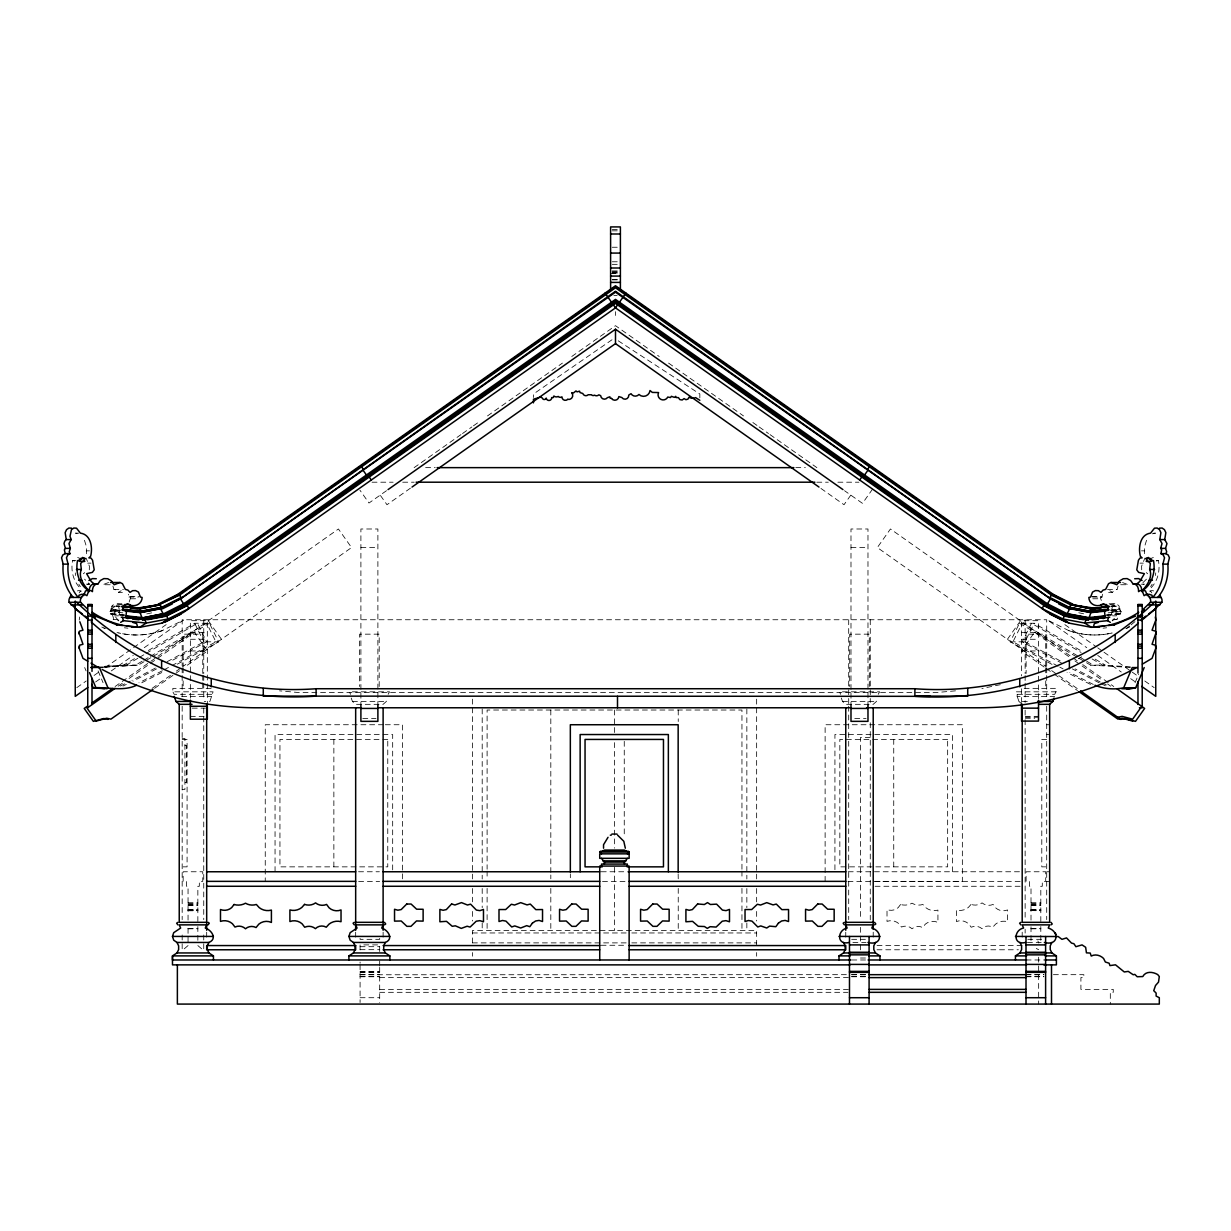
<?xml version="1.0" encoding="UTF-8"?>
<svg xmlns="http://www.w3.org/2000/svg" width="1231" height="1231" viewBox="0 0 1231 1231"><rect width="100%" height="100%" fill="white"/><g stroke="black" fill="none" stroke-linecap="round" stroke-linejoin="round"><path stroke-width="0.75" stroke-dasharray="5 3.75" d="M119.376 610.191L111.759 610.191L111.821 606.221L113.744 604.329L121.854 603.744M1141.706 569.83L1141.614 566.168L1144.892 558.089M89.294 569.83L89.386 566.168L86.108 558.089M86.524 553.719L86.416 546.626L83.97 538.686M1155.57 575.508L1155.694 572.923M129.147 602.036L130.717 597.45L128.978 597.066L128.516 594.234M1144.476 553.719L1144.584 546.626L1147.03 538.686M75.876 560.582L72.583 560.582C70.706 570.107 73.014 580.663 79.861 587.756M1092.497 597.066L1102.022 597.066L1102.484 594.234M1110.731 606.76L1114.578 605.652L1120.056 609.022L1110.639 610.714M1113.44 619.593L1117.225 619.193L1118.794 613.869L1120.364 614.023L1121.118 611.468L1111.116 611.961M1120.333 610.991L1119.841 609.745M1108.623 592.357L1112.439 592.357L1114.517 590.095L1117.086 589.387L1118.071 586.171M211.147 688.36L172.848 688.36L172.848 691.822L213.071 691.822L209.901 701.455L204.254 701.455M351.235 698.069L352.451 701.455L355.667 704.332L383.118 704.332L386.334 701.455L387.534 698.069M841.327 698.069L842.543 701.455L845.759 704.332L873.21 704.332L876.426 701.455L877.626 698.069M118.715 620.901L114.606 615.839L115.022 611.438L113.529 609.991L111.759 610.191M1135.074 682.713L1138.613 674.296M79.661 617.008L79.215 620.07M1052.028 664.417L1010.205 641.828L1019.483 623.255L1034.225 623.255L1082.187 651.491M1010.205 641.828L1024.961 641.828L1034.225 623.255M388.15 694.315L389.504 691.822L349.281 691.822L350.635 694.315M878.242 694.315L879.596 691.822L839.373 691.822L840.727 694.315M1056.029 691.822L1054.675 694.315L1017.16 694.315L1015.806 691.822L1056.029 691.822L1056.029 688.36L1023.469 688.36M1109.146 603.744L1117.256 604.329L1119.179 606.221L1119.241 610.191L1117.471 609.991L1115.978 611.438L1116.394 615.839L1112.285 620.901M1150.616 586.587L1152.17 584.233M1007.435 639.274L1020.545 620.701M850.806 495.124L844.02 504.725L820.554 488.168M872.564 489.092L862.485 503.356L844.528 490.707M79.184 592.88L80.584 590.926M1146.446 579.17L1141.414 584.156A6.771 4.57 -90 0 1 1143.522 584.34M1151.139 587.756C1157.986 580.663 1160.294 570.107 1158.417 560.582L1155.124 560.582M1102.022 597.066L1100.283 597.45L1101.853 602.036M83.354 573.769L84.708 572.615M1126.75 628.41L1129.658 626.025M1131.104 624.825L1135.459 621.224M115.083 686.529L338.433 528.991L351.543 547.564L182.542 666.74M118.161 686.19L122.838 682.897M129.055 678.496L194.406 632.365L207.516 650.953L185.712 666.34M152.09 688.36L170.94 675.065M176.325 671.126L181.926 667.294M154.552 688.344L179.48 670.741M76.799 687.637L86.216 680.989M94.064 675.465L98.757 672.157M105.035 667.725L166.185 624.609M95.618 681.959L101.896 677.542M111.313 670.91L133.256 655.431M144.242 647.691L183.434 620.055L162.077 630.703A168.755 114.345 90 0 1 118.868 632.98M414.124 467.642L460.963 434.62M462.517 433.527L471.888 426.926M473.443 425.818L478.12 422.525M487.491 415.924L562.429 363.099M571.784 356.482L615.5 325.676L659.216 356.482M386.472 490.707L368.992 503.017L359.914 490.169M410.446 488.168L386.98 504.725L380.194 495.124M612.007 339.771L533.469 393.997L533.469 397.475M112.929 586.171L113.914 589.387L116.483 590.095L118.561 592.357L121.207 590.68M120.361 610.714L110.944 609.022L116.422 605.652L120.053 606.037M119.884 611.961L110.667 610.991L111.159 609.745M116.422 605.652L118.391 606.221L119.145 608.791L117.991 610.299L120.192 615.254M123.669 615.408L110.636 614.023L109.882 611.468L110.667 610.991M110.636 614.023L124.393 614.946M125.223 615.238L111.375 613.577M117.561 619.593L113.16 619.578L118.838 620.178M1078.294 658.739L1081.587 656.785M105.035 666.279L123.531 665.125L136.764 657.323M148.336 650.507L194.636 623.255L209.393 623.255L218.672 641.828L176.849 664.417M137.841 658.308L126.27 665.125L104.066 666.51M139.503 657.323L144.458 654.415M146.12 653.43L197.391 623.255L206.654 641.828L169.863 661.709M142.15 661.216L135.533 665.125L104.081 667.094M143.796 660.247L148.766 657.323M150.413 656.354L206.654 623.255L215.917 641.828L172.432 665.325M104.974 667.202L138.272 665.125L144.889 661.216M146.551 660.247L151.505 657.323M153.167 656.354L209.393 623.255M155.398 668.033L131.963 680.389M167.108 661.709L203.915 641.828L218.672 641.828M156.475 668.925L133.025 681.189M162.384 670.741L138.934 682.805M164.062 669.833L170.755 666.217M161.784 672.541L141.673 682.805M120.207 686.036L130.286 681.189M122.962 686.036L126.316 684.421M1150.8 558.535L1153.339 557.474M1114.855 603.744L1108.639 604.59M77.338 590.926L79.246 590.465L81.015 591.649A6.771 4.57 -90 0 1 81.246 588.541M1000.326 684.682L981.892 688.498M1152.354 533.808L1155.524 533.146L1152.231 533.146M1156.294 560.997L1158.417 560.582M146.781 613.915L152.244 612.761M108.605 582.494L102.712 584.74L110.328 584.74M1110.947 606.037L1114.578 605.652M1110.885 609.976L1120.056 609.022M1111.362 611.176L1120.579 610.207M1108.192 612.838L1121.118 611.468M1106.607 614.946L1119.625 613.577M1105.777 615.238L1118.794 613.869M1107.331 615.408L1120.364 614.023M1112.162 620.178L1117.225 619.193M1103.084 628.164L1106.638 627.795M955.487 690.837L936.622 692.514L298.394 692.514L279.529 690.837M612.238 229.535L618.762 229.535M612.238 230.828L618.762 230.828M612.238 247.246L618.762 247.246M612.238 261.772L618.762 261.772M612.238 264.342L618.762 264.342M612.238 270.912L618.762 270.912M612.238 271.759L618.762 271.759M612.238 272.466L618.762 272.466M612.238 273.128L618.762 273.128M610.607 273.467L618.762 273.467M612.238 279.529L618.762 279.529M612.238 279.883L618.762 279.883M613.869 295.471L617.131 295.471M425.634 467.642L435.22 467.642M795.78 467.642L805.366 467.642M372.024 482.198L393.12 482.198M402.706 482.198L414.201 482.198M816.799 482.198L828.294 482.198M837.88 482.198L858.976 482.198M78.769 533.146L75.476 533.146L78.646 533.808M360.898 547.564L377.886 547.564M850.99 547.564L867.978 547.564M86.216 550.842L89.509 550.842M1141.491 550.842L1144.784 550.842M87.693 563.136L90.971 563.136M1140.029 563.136L1143.307 563.136M86.339 584.156L89.586 584.156L84.554 579.17M1141.414 584.156L1144.661 584.156M1120.672 584.74L1128.288 584.74L1122.395 582.494M113.914 589.387L123.439 589.387M1107.561 589.387L1117.086 589.387M118.561 592.357L122.377 592.357M129.901 596.589L139.426 596.589M1091.574 596.589L1101.099 596.589M128.978 597.066L138.503 597.066M130.609 598.774L138.226 598.774M1092.774 598.774L1100.391 598.774M122.361 604.59L116.145 603.744M111.821 606.221L119.438 606.221M1111.562 606.221L1119.179 606.221M1111.624 610.191L1119.241 610.191M114.606 615.839L118.422 615.839M1112.578 615.839L1116.394 615.839M190.359 632.365L207.331 632.365M1021.545 632.365L1038.518 632.365M190.359 639.274L207.331 639.274M1021.545 639.274L1038.518 639.274M190.359 650.953L207.331 650.953M1021.545 650.953L1038.518 650.953M123.531 665.125L138.272 665.125M1079.018 658.308L1090.604 665.125L1105.346 665.125L1093.774 658.308M211.717 694.315L174.202 694.315L172.848 691.822M181.711 696.377L211.717 696.377M1017.16 694.315L1017.16 696.377L1054.675 696.377M352.451 701.455L386.334 701.455M842.543 701.455L876.426 701.455M1017.16 696.377L1018.976 701.455L1030.27 701.455M192.236 708.148L205.439 708.148M190.359 716.365L205.439 716.365M1025.315 716.365L1038.518 716.365M1025.315 717.242L1038.518 717.242M1025.315 718.242L1034.748 718.242M362.791 718.519L375.994 718.519M854.76 718.519L866.085 718.519M383.41 724.736L265.25 724.736L265.25 881.565M385.318 724.736L402.475 724.736L402.475 881.565M1046.704 724.736L1049.643 724.736M1046.704 734.538L1049.643 734.538M870.271 737.477L860.469 737.477L860.469 919.665M182.173 738.462L184.927 738.462L184.927 789.425L182.173 789.425M182.173 739.431L187.081 739.431L187.081 866.855L182.173 866.855M1046.704 739.431L1041.795 739.431L1041.795 866.855L1046.704 866.855M184.927 745.324L186.389 745.324L186.389 782.562L184.927 782.562M358.529 871.763L379.394 871.763M601.236 871.763L626.164 871.763M848.205 871.763L1020.284 871.763M1046.704 871.763L1049.643 871.763M875.118 881.365L1022.192 881.365M358.636 881.565L379.61 881.565M602.498 881.565L627.087 881.565M848.005 881.565L962.35 881.565L962.35 724.736L825.124 724.736L825.124 881.565M1046.704 881.565L1049.643 881.565M875.118 886.274L1022.192 886.274M188.051 902.892L197.852 902.892M1031.009 902.892L1040.811 902.892M188.051 903.215L197.852 903.215M1031.009 903.215L1040.811 903.215M188.051 904.431L197.852 904.493M1031.009 904.431L1040.811 904.4M188.051 905.093L197.852 905.093M1031.009 905.093L1040.811 905.108M188.051 905.308L197.852 905.308M1031.009 905.308L1040.811 905.308M188.051 909.54L197.852 909.54M1031.009 909.54L1040.811 909.54M188.051 909.94L197.852 909.94M1031.009 909.94L1040.811 909.94M188.051 910.094L197.852 910.094M1031.009 910.094L1040.811 910.094M188.051 910.417L197.852 910.325M1031.009 910.417L1040.811 910.417M188.051 910.771L197.852 910.771M1031.009 910.586L1040.811 910.771M188.051 928.651L197.852 928.651M1031.009 928.651L1040.811 928.651M188.051 928.774L197.852 928.774M1031.009 928.774L1040.811 928.774M472.396 932.96L629.887 932.96M631.811 932.96L756.65 932.96M851.652 939.33L865.916 939.33M1027.793 939.33L1043.842 939.33M852.898 942.454L866.055 942.454M1027.454 942.454L1042.488 942.454M472.396 942.884L629.887 942.884M631.811 942.884L756.65 942.884M601.082 945.27L626.056 945.27M188.051 945.562L183.157 949.778M197.852 945.562L202.761 949.778M877.026 945.562L1022.192 945.562M360.083 946.685L379.687 946.685M360.083 949.67L379.687 949.67M877.026 949.778L1018.376 949.778M860.469 958.01L866.993 958.01M851.79 959.98L866.932 959.98M1026.115 959.98L1043.934 959.98M360.083 971.382L379.687 971.382M360.083 971.967L379.687 971.967M360.083 972.367L379.687 972.367M360.083 974.367L379.687 974.367M851.652 974.367L869.486 974.367M1026.008 974.367L1043.842 974.367M360.083 974.767L849.882 974.675M851.652 974.767L869.486 974.767M1026.008 974.767L1043.842 974.767M1053.397 974.675L1083.849 974.675L1083.849 977.614L1080.91 977.614L1080.91 989.385L1113.255 989.385L1113.255 992.324L1110.316 992.324L1110.316 1004.081M360.083 976.552L379.687 976.552M851.652 976.552L869.486 976.552M1026.008 976.552L1043.842 976.552M360.083 976.752L379.687 976.752M851.652 976.752L869.486 976.752M1026.008 976.752L1043.842 976.752M379.687 977.614L849.882 977.614M379.687 989.385L849.882 989.385M379.687 992.324L847.959 992.324M360.083 997.71L379.687 997.71M1130.35 666.863L1102.607 665.125L1091.02 658.308M1090.604 665.125L1130.335 667.433M116.637 606.375L120.269 606.76M110.944 609.022L120.115 609.976M110.421 610.207L119.638 611.176M109.882 611.468L122.808 612.838M124.362 627.795L127.916 628.164M1078.756 612.761L1084.219 613.915M72.583 560.582L74.706 560.997M1153.662 590.926L1151.754 590.465L1149.985 591.649A6.771 4.57 -90 0 0 1149.754 588.541M77.661 557.474L80.2 558.535M1100.268 682.005L1075.14 668.925M1101.945 682.805L1108.669 686.036M1099.206 682.805L1072.401 668.925M1100.883 683.62L1105.915 686.036M1093.297 684.421L1069.831 672.541M1090.558 684.421L1067.092 672.541M1068.923 630.687A168.755 114.345 -90 0 0 1112.132 632.98A168.755 114.345 90 0 1 1068.923 630.687L1047.566 620.055L1086.758 647.691M1036.271 948.486L1038.656 949.67M1024.961 641.828L1061.768 661.709M1062.368 663.509L1022.207 641.828L1031.486 623.255L1081.095 652.461M1058.121 666.217L1012.959 641.828L1022.222 623.255L1078.464 656.354M1059.799 667.125L1063.138 668.925M1080.11 657.323L1085.065 660.247M1086.727 661.216L1093.343 665.125M1019.483 623.255L1077.371 657.323M1114.363 606.375L1112.609 606.221L1111.855 608.791L1113.009 610.299L1110.808 615.254M1109.793 590.68L1112.439 592.357M618.254 340.818L699.839 393.997L699.839 400.29M1064.815 624.609L1096.175 646.721M1097.744 647.829L1102.437 651.153M1104.007 652.245L1130.673 671.049M1132.243 672.157L1136.936 675.465M1144.784 680.989L1154.201 687.637M1097.744 655.431L1121.256 672.018M1130.673 678.65L1135.382 681.959M668.571 363.099L743.509 415.924M752.88 422.525L757.557 425.818M759.112 426.926L768.483 433.527M770.037 434.62L816.876 467.642M1077.171 660.801L890.444 528.991L877.334 547.564L1046.319 666.74M1082.711 664.586L1113.793 686.529M1068.693 656.538L1034.471 632.365L1021.361 650.953L1044.719 667.448M1074.925 660.924L1101.376 679.604M1107.592 683.99L1110.716 686.19M1051.659 670.618L1079.002 689.791M1046.288 668.541L1052.52 672.942M1054.075 674.034L1077.448 690.545M1146.292 572.615L1147.646 573.769M1018.976 701.455L1022.192 704.332M1038.856 943.1L1037.856 940.915M1150.416 590.926L1151.816 592.88M208.316 620.701L221.442 639.274M78.83 584.233L80.384 586.587M194.636 623.255L203.915 641.828M98.095 670.926L103.065 682.713M84.677 667.556L86.093 670.926M112.206 613.869L113.775 619.193M75.306 572.923L75.43 575.508M1046.704 665.879L1046.704 619.747L182.173 619.747L182.173 665.879M1046.704 667.802L1046.704 673.572M1046.704 675.496L1046.704 696.638M1046.704 706.255L1046.704 919.619M1045.719 665.94L1045.719 634.165L1026.115 634.165L1026.115 673.419M1045.719 667.802L1045.719 673.419M1045.719 680.897L1045.719 688.36M1040.811 921.527L1040.811 886.274L1042.288 886.274L1042.288 881.365L1045.719 881.365L1045.719 871.763L1026.115 871.763L1026.115 881.365L1029.547 881.365L1029.547 886.274L1031.009 886.274L1031.009 920.696M1040.811 926.543L1040.811 943.654M1038.656 957.179L1038.656 1004.081M1038.518 698.685L1038.518 620.701L1021.545 620.701L1021.545 675.942M1031.009 926.758L1031.009 943.654M1025.131 619.747L1025.131 673.572M1025.131 675.496L1025.131 681.266M1025.131 683.19L1025.131 702.409M1025.131 710.102L1025.131 717.781M1025.131 719.704L1025.131 919.619M1025.131 929.22L1025.131 933.067M1022.192 932.175L1022.192 939.822M1021.545 688.729L1021.545 704.363M952.548 871.763L952.548 734.538L834.926 734.538L834.926 871.763M893.737 739.431L893.737 866.855M873.21 932.175L873.21 939.822M870.271 619.747L870.271 702.409M870.271 722.766L870.271 919.803M869.286 686.498L869.286 634.165L849.682 634.165L849.682 686.498M867.978 706.517L867.978 528.991L850.99 528.991L850.99 704.609M860.469 927.328L860.469 950.347M848.698 619.747L848.698 704.332M848.698 706.255L848.698 919.619M845.759 932.175L845.759 939.822M756.65 699.146L756.65 878.934M756.65 888.49L756.65 901.877M756.65 911.448L756.65 921.003M756.65 945.27L756.65 930.574L472.396 930.574L472.396 945.27M756.65 952.563L756.65 956.195M746.848 708.948L746.848 878.98M746.848 888.536L746.848 907.647M746.848 922.927L746.848 930.574M741.954 869.209L741.954 710.025L487.107 710.025L487.107 869.209M741.954 871.117L741.954 878.796M741.954 888.382L741.954 930.574M678.235 710.025L678.235 721.535M678.158 873.918L678.235 878.796M678.235 888.382L678.235 930.574M624.255 741.339L624.255 836.526M615.5 311.658L615.5 315.459M614.531 710.025L614.531 733.045M614.531 742.632L614.531 848.113M614.531 867.286L614.531 930.574M570.338 873.918L570.338 877.734M550.811 710.025L550.811 873.041M550.811 874.964L550.811 878.796M550.811 888.382L550.811 930.574M487.107 871.117L487.107 878.796M487.107 888.382L487.107 930.574M482.198 708.948L482.198 878.98M482.198 888.536L482.198 907.647M482.198 922.927L482.198 930.574M472.396 699.146L472.396 878.934M472.396 888.49L472.396 901.877M472.396 911.448L472.396 921.003M472.396 952.563L472.396 956.195M392.674 869.855L392.674 734.538L275.052 734.538L275.052 871.763M383.118 932.175L383.118 939.822M379.687 938.33L379.687 939.33L360.083 939.33L360.083 938.33M379.687 951.532L379.687 944.9L360.083 944.9L360.083 951.532M379.687 960.934L379.687 966.566M379.687 967.397L379.687 1002.496M379.194 686.498L379.194 634.165L359.59 634.165L359.59 686.498M377.886 706.517L377.886 528.991L360.898 528.991L360.898 704.609M360.083 962.027L360.083 963.211M360.083 964.689L360.083 1002.496M355.667 932.175L355.667 939.822M333.863 739.431L333.863 866.855M207.331 706.255L207.331 620.701L190.359 620.701L190.359 698.685M206.685 932.175L206.685 939.822M203.746 619.747L203.746 673.572M203.746 675.496L203.746 681.266M203.746 683.19L203.746 700.485M203.746 708.179L203.746 919.619M203.746 934.991L203.746 950.363M202.761 673.419L202.761 634.165L183.157 634.165L183.157 665.94M202.761 675.28L202.761 680.897M202.761 682.759L202.761 688.36M197.852 921.527L197.852 886.274L199.33 886.274L199.33 881.365L202.761 881.365L202.761 871.763L183.157 871.763L183.157 881.365L186.589 881.365L186.589 886.274L188.051 886.274L188.051 920.696M197.852 926.543L197.852 943.654M188.051 928.359L188.051 943.654M183.157 667.802L183.157 673.419M183.157 680.897L183.157 688.36M182.173 667.802L182.173 673.572M182.173 675.496L182.173 696.638M182.173 706.255L182.173 919.619M182.173 934.991L182.173 950.363M162.077 630.687A168.755 114.345 -90 0 1 117.022 632.534M87.478 584.34A6.771 4.57 -90 0 1 89.586 584.156M900.584 904.493L898.184 907.616A10.725 10.725 0 0 1 887.012 909.524L887.012 921.388A11.941 11.941 0 0 1 898.938 923.727L901.507 927.051A9.356 9.356 0 0 1 912.033 928.774A9.309 9.309 0 0 1 922.588 927.543L925.358 924.127A11.864 11.864 0 0 1 937.93 922.434L937.93 910.094A13.618 13.618 0 0 1 925.743 907.632L922.881 904.462A13.264 13.264 0 0 1 912.033 903.215A14.695 14.695 0 0 1 900.584 904.493M971.074 904.4L968.305 907.493A13.187 13.187 0 0 1 956.425 909.94L956.425 921.527A11.91 11.91 0 0 1 968.628 923.819L971.213 927.235A10.125 10.125 0 0 1 981.953 928.651A8.94 8.94 0 0 1 992.771 927.205L995.587 924.112A13.403 13.403 0 0 1 1007.558 921.696L1007.558 909.94A11.356 11.356 0 0 1 995.602 907.816L993.094 904.431A10.633 10.633 0 0 1 982.076 902.892A11.925 11.925 0 0 1 971.074 904.385M387.765 739.431L279.945 739.431L279.945 866.855L387.765 866.855L387.765 739.431M947.655 739.431L839.834 739.431L839.834 866.855L947.655 866.855L947.655 739.431M101.804 627.056A168.755 114.345 -90 0 0 105.143 628.549A168.755 114.345 90 0 1 101.804 627.056M1125.857 628.549A168.755 114.345 90 0 0 1129.196 627.056A168.755 114.345 -90 0 1 1125.857 628.549"/><path stroke-width="1.5" d="M1099.175 626.964L1093.467 626.964L1094.297 623.625L1098.298 622.363M127.886 618.685L126.039 615.839L126.454 611.438L124.962 609.991L123.192 610.191L123.254 606.221L127.578 603.744C133.256 607.976 141.857 604.99 142.15 597.45L140.411 597.066L138.457 592.08L135.625 590.588L132.64 590.68L129.994 592.357L127.916 590.095L125.347 589.387L122.469 583.709L120.038 582.494L114.144 584.74L111.359 580.894L107.743 578.739L103.866 578.601L100.357 580.509L97.772 584.156L94.51 584.156L91.279 581.555L86.616 573.677L92.371 572.384L94.218 569.83L92.571 560.259L91.048 558.089L88.878 557.858L90.617 556.304C92.864 547.903 91.017 534.469 80.415 533.146L76.507 528.176L73.814 528.037L71.475 529.669L69.982 536.254L71.198 539.578L68.982 543.533L70.352 548.38L69.213 551.857L70.09 553.627L65.166 553.627L62.858 554.935L61.55 557.781L63.166 564.121C62.104 575.954 65.335 588.433 73.337 597.435M70.09 553.627L67.782 554.935L66.474 557.781L68.105 564.121C67.028 575.954 70.259 588.433 78.261 597.435L79.076 595.189L82.292 594.142M83.662 595.666L85.524 590.926L87.432 590.465L89.186 591.649A6.771 4.57 -90 0 1 94.51 584.156M172.478 936.422L173.725 932.667L180.634 928.051L179.234 924.866L206.685 924.866L205.285 928.051C211.455 929.99 217.702 938.838 208.931 942.454L176.987 942.454L173.725 940.192L172.478 936.422L213.44 936.422M348.912 936.422L350.158 932.667L357.067 928.051L355.667 924.866L383.118 924.866L381.718 928.051C387.888 929.99 394.135 938.838 385.365 942.454L353.42 942.454L350.158 940.192L348.912 936.422L389.873 936.422M849.144 942.454C836.388 945.716 837.203 929.913 847.159 928.051L845.759 924.866L873.21 924.866L871.81 928.051C883.135 931.313 882.119 946.316 867.932 942.454M1025.577 942.454C1012.821 945.716 1013.636 929.913 1023.592 928.051L1022.192 924.866L1049.643 924.866L1048.243 928.051C1059.568 931.313 1058.552 946.316 1044.365 942.454M1142.399 664.094L1152.047 658.354L1155.801 648.229L1155.34 645.167L1152.047 644.275L1156.078 632.565L1155.34 631.088L1152.047 630.195L1155.801 620.07L1155.34 617.008M1146.4 561.367L1146.877 559.643L1145.861 558.535L1148.4 557.474L1151.37 560.997L1153.478 560.582C1155.694 571.615 1152.185 584.663 1142.168 590.772C1147.123 585.202 1153.016 577.185 1149.662 569.461L1150.354 563.613L1148.692 561.582L1146.4 561.367L1151.339 561.367L1151.801 559.643M1083.326 619.685L1065.384 616.316L1043.95 605.467L1041.98 608.514L1062.907 618.947L1084.803 623.071L1107.592 620.655L1108.562 617.377L1109.762 617.193M81.338 569.461C77.984 577.185 83.877 585.202 88.832 590.772C78.815 584.663 75.306 571.615 77.522 560.582L79.63 560.997L82.6 557.474L85.139 558.535L84.123 559.643L84.6 561.367L82.308 561.582L80.646 563.613L81.338 569.461L76.414 569.461M1038.656 704.332L1049.643 704.332L1052.844 701.455L1054.059 698.069M1108.977 606.606L1090.789 608.529L1089.866 611.115L1108.916 609.637M1091.543 609.022L1108.177 606.498M1088.189 620.209L1087.927 618.854L1066.6 614.854L1046.104 604.636L1046.842 603.482L1067.754 614.007L1088.973 618.008L1090.912 612.638L1105.653 611.084M1109.131 606.221L1092.528 608.683L1074.371 605.267M76.045 608.991L69.151 602.313A4.032 2.724 -90 0 1 70.075 597.435L70.89 595.189M87.478 608.991L80.584 602.313A4.032 2.724 -90 0 1 81.508 597.435L83.831 593.957L86.909 595.666L88.77 590.926L90.679 590.465L92.448 591.649A6.771 4.57 -90 0 1 97.772 584.156M1148.708 594.142L1151.924 595.189L1152.739 597.435C1160.741 588.433 1163.972 575.954 1162.895 564.121L1164.526 557.781L1163.218 554.935L1160.91 553.627L1161.679 549.811L1160.648 548.38L1162.018 543.533L1159.802 539.578L1160.91 532.654L1159.525 529.669L1157.186 528.037L1154.493 528.176L1150.585 533.146C1139.983 534.469 1138.136 547.903 1140.383 556.304L1142.122 557.858L1139.952 558.089L1138.429 560.259L1136.782 569.83L1138.629 572.384L1144.384 573.677L1139.721 581.555L1136.49 584.156L1133.228 584.156L1130.643 580.509L1127.134 578.601L1123.257 578.739L1119.641 580.894L1116.856 584.74L1110.962 582.494L1108.531 583.709L1105.653 589.387L1103.084 590.095L1101.006 592.357L1098.36 590.68L1095.375 590.588L1092.543 592.08L1090.589 597.066L1088.85 597.45C1089.143 604.99 1097.744 607.976 1103.422 603.744L1107.746 606.221L1107.808 610.191L1106.038 609.991L1104.546 611.438L1104.961 615.839L1103.114 618.685M1160.91 553.627L1165.834 553.627L1166.711 551.857L1165.572 548.38L1166.957 543.533L1164.741 539.578L1165.834 532.654L1164.449 529.669L1162.126 528.037L1159.417 528.176M1094.975 685.236C1103.807 688.914 1114.301 689.883 1123.688 687.775L1132.197 667.556L1137.336 667.556M1121.733 688.714L1129.719 688.96L1135.69 687.775L1144.199 667.556M125.347 611.084L140.088 612.638L160.584 608.776L180.449 598.881L615.5 292.178L1050.551 598.881L1070.416 608.776L1090.912 612.638L1090.574 611.561L1069.554 607.298L1070.832 604.775L1090.789 608.529M1105.207 615.839L1088.389 617.608L1067.215 613.638L1066.6 614.854L1086.742 618.916M1099.806 607.914L1092.528 608.683L1071.909 604.483L1071.524 605.252L1051.382 595.096L1049.843 597.466L1070.201 607.745L1067.215 613.638M1047.75 606.729L1066.677 616.162L1067.139 615.223L1046.596 604.99L615.5 301.056L184.404 604.99L163.861 615.223L144.258 618.916M121.869 606.221L138.195 607.945L158.445 604.929L178.51 594.804L178.972 595.542L615.5 287.792L1052.028 595.542L1052.49 594.804L1072.555 604.929L1092.805 607.945M1157.663 597.435C1165.665 588.433 1168.896 575.954 1167.834 564.121L1169.45 557.781L1168.142 554.935L1165.834 553.627M601.467 858.33L604.406 862.069L624.471 862.069L627.395 858.33M608.037 837.295L603.544 844.712L603.544 848.221M849.975 964.873L172.478 964.873L172.478 955.887L176.987 952.948L178.633 949.578L178.633 945.823L176.987 942.454M208.931 942.454L207.285 945.823L207.285 949.578L208.931 952.948L213.44 955.887L213.44 959.98M348.912 959.98L348.912 955.887L353.42 952.948L355.067 949.578L355.067 945.823L353.42 942.454M385.365 942.454L383.718 945.823L383.718 949.578L385.365 952.948L389.873 955.887L389.873 959.98M839.003 959.98L839.003 955.887L843.512 952.948L845.158 949.578L845.158 945.823L843.512 942.454M875.456 942.454L873.81 945.823L873.81 949.578L875.456 952.948L879.965 955.887L879.965 959.98M1015.437 959.98L1015.437 955.887L1019.945 952.948L1021.592 949.578L1021.592 945.823L1019.945 942.454M1051.889 942.454L1050.243 945.823L1050.243 949.578L1051.889 952.948L1056.398 955.887L1056.398 964.873L1043.811 964.873M147.674 619.685L165.616 616.316L186.266 606.021L615.5 303.411L1044.734 606.021L1045.196 605.298L1066.677 616.162M1046.596 604.99L1046.027 605.883L615.5 302.349L184.973 605.883L184.404 604.99M1050.551 598.881L1047.35 603.836L615.5 299.395L183.65 603.836L180.449 598.881M1053.09 595.235L1053.536 594.542L1072.924 604.206M625.917 293.086L615.5 307.858L183.434 612.453L162.077 623.101L139.611 627.318L126.439 625.933M859.7 480.013L861.792 477.043M867.793 469.134L869.425 466.811M863.516 475.905L864.3 474.797M863.193 476.966L863.793 476.105M864.577 474.997L867.978 470.165M1141.768 706.271L1132.628 719.196L1122.133 716.365L1117.886 717.242M1143.522 608.991L1150.416 602.313A4.032 2.724 -90 0 0 1149.492 597.435L1147.169 593.957L1144.091 595.666L1142.23 590.926L1140.321 590.465L1138.552 591.649A6.771 4.57 -90 0 0 1133.228 584.156M1154.955 608.991L1161.849 602.313A4.032 2.724 -90 0 0 1160.925 597.435L1160.11 595.189M70.352 548.38L65.428 548.38L64.397 549.811L65.166 553.627M601.467 853.852L599.728 852.052L600.436 851.267L628.425 851.267L629.133 852.052L627.395 853.852M71.198 539.578L66.259 539.578L64.766 541.148L64.043 543.533L65.428 548.38M76.691 602.251C139.719 663.494 228.551 695.207 316.105 688.729L914.895 688.729C1002.449 695.207 1091.282 663.494 1154.309 602.251M914.895 696.331C995.002 701.562 1078.125 677.142 1138.367 623.117M1141.275 620.701L1155.755 608.637L1148.615 613.992M1139.829 617.639L1142.722 615.238M1141.476 611.761L1144.322 609.622M1141.476 619.362L1145.753 616.146M87.37 706.209L84.231 708.425L93.371 721.351L103.866 718.519L108.113 719.412M92.079 702.886L112.483 688.483M115.052 688.391L87.047 708.148L96.172 721.089L106.682 718.242L110.928 719.135L152.983 689.437M173.017 597.681L615.5 285.746L1057.983 597.681M177.556 595.465L615.5 286.731L1053.444 595.465M87.786 687.483L75.245 696.331L75.245 601.036M388.042 489.599L615.5 329.231L842.958 489.599M412.016 487.061L615.5 343.618L615.5 329.231M158.445 604.929L179.618 595.096L181.157 597.466L160.799 607.745L140.426 611.561L122.084 609.637M183.25 606.729L164.323 616.162L164.4 614.854L184.896 604.636L184.158 603.482L163.246 614.007L160.584 608.776L161.446 607.298L160.168 604.775L141.273 608.668M126.178 617.07L143.073 618.854L164.4 614.854L163.785 613.638L142.027 618.008L140.088 612.638L161.138 608.406L180.957 598.528L615.5 291.255L1050.043 598.528L1069.862 608.406L1090.327 612.253L1108.716 610.299M164.323 616.162L185.804 605.298L186.266 606.021M162.077 623.101L168.093 618.947L189.02 608.514L187.05 605.467L165.616 616.316L165.231 615.546L143.796 619.578M142.027 618.008L163.785 613.638M139.611 627.318L146.197 623.071L168.093 618.947L166.462 615.731L144.612 619.87M120.653 622.347L123.408 620.655L146.197 623.071L145.012 619.762L121.238 617.193M602.39 851.267L604.498 850.067L624.379 850.067L626.471 851.267M88.924 580.509L92.433 578.601L96.31 578.739M1135.982 667.925C1108.454 682.743 1078.879 693.576 1048.35 700.301A337.571 337.571 0 0 1 977.645 707.779L866.547 707.779M158.076 604.206L177.464 594.542L177.91 595.235M162.261 608.914L172.371 603.867M164.523 622.363L181.095 614.1M136.641 685.236C122.9 691.822 107.636 686.806 93.187 687.775L91.771 684.405M1113.978 624.933L1135.751 616.054M177.864 922.327L176.649 923.204L177.864 924.866M208.054 924.866L209.27 923.204L208.054 922.327M354.297 922.327L353.082 923.204L354.297 924.866M384.487 924.866L385.703 923.989L384.487 922.327M844.389 922.327L843.173 923.204L844.389 924.866M874.579 924.866L875.795 923.989L874.579 922.327M1020.822 922.327L1019.607 923.204L1020.822 924.866M1051.012 924.866L1052.228 923.989L1051.012 922.327M1126.965 688.96L1132.935 687.775M159.091 604.483L139.18 608.222L122.823 606.498M156.629 605.267L138.472 608.683L131.194 607.914M122.023 606.606L140.211 608.529L160.168 604.775M161.446 607.298L141.134 611.115L122.808 609.176M1103.453 607.529L1108.9 606.96M1093.359 608.822L1100.652 608.052M1108.192 609.176L1089.866 611.115L1069.554 607.298M1094.59 617.408L1103.945 616.423M1104.822 617.07L1087.927 618.854L1088.973 618.008M1090.404 619.039L1097.929 618.254M1101.683 617.854L1105.438 617.454M1108.562 617.377L1085.988 619.762L1084.803 623.071L1091.389 627.318L1104.561 625.933M1091.943 619.809L1098.221 619.178M1108.331 625.533L1114.47 624.886M1093.467 626.964L1101.683 626.394A171.632 115.96 -90 0 0 1138.767 612.299M91.125 667.325L98.526 666.863M90.848 667.556L103.127 667.325M104.389 688.714L93.187 687.775M107.128 688.714L95.941 687.775L89.555 672.603M1134.69 578.739L1138.567 578.601L1142.076 580.509M610.607 233.998L620.393 233.998M610.607 253.078L620.393 253.078M610.607 268.004L620.393 268.004M610.607 276.083L620.393 276.083M610.607 282.407L620.393 282.407M437.143 467.642L793.857 467.642M416.124 482.198L814.876 482.198M1159.802 539.578L1164.741 539.578M1160.648 548.38L1165.572 548.38M80.2 558.535L85.139 558.535M1145.861 558.535L1150.8 558.535M84.6 561.367L79.661 561.367L79.199 559.643M63.166 564.121L68.105 564.121M1162.895 564.121L1167.834 564.121M1149.662 569.461L1154.586 569.461M78.569 580.247L81.862 580.247M1149.139 580.247L1152.431 580.247M110.513 582.494L120.038 582.494M1110.962 582.494L1120.487 582.494M70.075 597.435L81.508 597.435M1149.492 597.435L1160.925 597.435M69.151 602.313L80.584 602.313M1150.416 602.313L1161.849 602.313M124.269 604.59L129.978 604.59M1101.022 604.59L1106.731 604.59M70.998 604.898L82.431 604.898M87.755 604.944L92.002 604.944M1137.967 604.944L1142.214 604.944M1148.569 604.898L1160.002 604.898M87.755 605.991L92.002 605.991M1137.967 605.991L1142.214 605.991M87.755 616.115L92.002 616.115M1137.967 616.115L1142.214 616.115M87.755 620.07L92.002 620.07M1137.967 620.07L1142.214 620.07M131.825 626.964L137.533 626.964L136.703 623.625L132.702 622.363M87.755 630.195L92.002 630.195M1137.967 630.195L1142.214 630.195M87.755 632.011L92.002 632.011M1137.967 632.011L1142.214 632.011M87.755 634.15L92.002 634.15M1137.967 634.15L1142.214 634.15M87.755 644.275L92.002 644.275M1137.967 644.275L1142.214 644.275M87.755 646.09L92.002 646.09M1137.967 646.09L1142.214 646.09M87.755 648.229L92.002 648.229M1137.967 648.229L1142.214 648.229M87.755 658.354L92.002 658.354M1137.967 658.354L1142.214 658.354M1123.688 687.775L1135.69 687.775M316.105 696.115C235.336 701.839 151.628 676.588 91.186 621.917M263.28 688.514L263.28 696.115L930.421 696.331M174.202 696.377L176.018 701.455L191.082 701.455M1037.795 701.455L1052.844 701.455M176.018 701.455L179.234 704.332L192.051 704.332M190.359 706.271L207.331 706.271M360.806 707.779L257.371 707.779A337.571 337.571 0 0 1 186.666 700.316C157.337 693.761 128.763 683.697 102.235 669.51M378.055 707.779L851.221 707.779M1139.383 707.779L1142.214 707.779L1142.214 604.452L1137.967 604.452L1137.967 673.111M1021.545 708.148L1038.518 708.148M360.898 708.425L377.886 708.425M850.99 708.425L867.978 708.425M611.869 834.064L617.008 834.064M610.314 835.172L611.238 835.172M617.623 835.172L623.809 841.296L625.333 848.221M599.728 852.052L629.133 852.052M602.805 860.869L626.071 860.869M602.251 866.855L585.048 866.855L585.048 739.431L663.463 739.431L663.463 866.855L627.118 866.855M206.685 871.763L355.667 871.763M383.118 871.763L599.728 871.763M628.087 871.763L845.759 871.763M206.685 881.365L355.667 881.365M383.118 881.365L599.728 881.365M629.133 881.365L845.759 881.365M206.685 886.274L355.667 886.274M383.118 886.274L599.728 886.274M629.133 886.274L845.759 886.274M206.685 922.327L179.234 922.327L179.234 704.332M355.667 922.327L383.118 922.327M845.759 922.327L873.21 922.327M839.003 936.422L879.965 936.422M1015.437 936.422L1058.168 936.529L1061.953 939.33L1066.538 937.93L1071.509 943.1L1073.894 943.7L1075.894 946.685L1082.064 944.9L1085.65 947.285L1086.434 952.856L1090.22 953.056L1091.22 956.041C1095.359 953.856 1100.345 955.256 1103.561 958.441L1105.361 962.027L1109.131 963.211L1109.931 965.596L1115.501 964.812L1124.272 971.967L1128.242 971.382L1133.228 974.767L1134.813 974.367L1137.213 976.752L1142.783 976.552C1145.815 970.813 1152.985 971.798 1157.709 974.567L1159.31 976.552L1158.509 982.123L1155.524 985.508L1153.739 990.693L1156.124 993.078L1156.124 996.064L1159.31 997.71L1159.31 1004.081L177.372 1004.081L177.372 964.873M849.482 944.9L869.086 944.9M1026.008 944.9L1045.611 944.9M383.118 945.562L599.728 945.562M629.133 945.562L845.759 945.562L845.759 949.778L629.133 949.778M383.118 949.778L599.728 949.778M849.482 952.271L869.086 952.271M1026.008 952.271L1045.611 952.271M176.987 952.948L208.931 952.948M353.42 952.948L385.365 952.948M843.512 952.948L849.144 952.948M849.482 952.856L875.456 952.948M1019.945 952.948L1025.577 952.948M1026.008 952.856L1051.889 952.948M849.482 954.856L869.086 954.856M1026.008 954.856L1045.611 954.856M213.44 955.887L172.478 955.887L172.478 959.98L850.79 959.98M348.912 955.887L389.873 955.887M839.003 955.887L850.175 955.887M868.794 955.887L879.965 955.887M1015.437 955.887L1026.608 955.887M1045.227 955.887L1056.398 955.887M868.086 959.98L1026.608 959.98M1044.873 959.98L1056.398 959.98M849.482 964.412L869.086 964.412M1026.008 964.412L1045.611 964.412M868.994 964.873L1026.546 964.873M849.482 971.382L869.086 971.382M1026.008 971.382L1045.611 971.382M849.482 972.367L869.086 972.367M1026.008 972.367L1045.611 972.367M869.086 974.675L1026.008 974.675M869.086 977.614L1026.008 977.614M869.086 989.385L1026.008 989.385M869.086 992.324L1026.008 992.324M849.482 997.71L869.086 997.71M1026.008 997.71L1045.611 997.71M71.583 528.176L68.874 528.037L66.551 529.669L65.166 532.654L66.259 539.578M137.533 626.964L129.317 626.394A171.632 115.96 -90 0 1 92.233 612.299M122.1 606.96L127.547 607.529M130.348 608.052L137.641 608.822M122.284 610.299L140.673 612.253L140.211 608.529M125.793 615.839L142.611 617.608L142.811 620.209M127.055 616.423L136.41 617.408M125.562 617.454L129.317 617.854M133.071 618.254L140.596 619.039M132.779 619.178L139.057 619.809M116.53 624.886L122.669 625.533M1089.727 608.668L1070.832 604.775M1087.204 619.578L1065.769 615.546L1065.384 616.316L1044.734 606.021M1086.388 619.87L1064.538 615.731L1062.907 618.947L1068.923 623.101L1091.389 627.318M611.53 398.444L610.145 398.167L609.868 396.797L607.406 397.675A3.739 3.739 0 0 1 600.682 395.705L598.851 394.812A3.462 3.462 0 0 1 594.496 395.151A2.37 2.37 0 0 1 591.419 394.751L588.203 394.751A3.247 3.247 0 0 1 582.817 393.505L580.078 392.597L579.57 391.181L577.031 391.858L575.985 390.935L573.384 393.012L571.676 392.689A4.047 4.047 0 0 1 567.706 399.367M1132.705 721.089L1122.195 718.242L1117.948 719.135L1079.002 691.637M117.022 624.933L95.249 616.054L92.387 613.9M1058.629 603.867L1068.739 608.914M1068.923 623.101L1047.566 612.453L615.5 307.858L605.083 293.086M1049.905 614.1L1066.477 622.363M87.786 661.216L82.969 658.354L79.215 648.229L79.661 645.167L82.969 644.275L78.938 632.565L79.661 631.088L82.969 630.195L79.83 621.763M91.002 663.14L99.034 667.925M1107.592 620.655L1110.347 622.347M699.839 400.29L695.577 397.613A7.417 7.417 0 0 1 688.975 397.259L687.96 399.121L685.913 399.69L684.097 398.598L682.174 399.998L679.82 399.598L678.45 397.644L676.111 397.536L675.742 396.32L674.403 397.382L671.372 396.32L670.51 397.536L667.756 397.059A5.093 5.093 0 0 1 660.924 399.398A5.093 5.093 0 0 1 658.585 392.566L652.307 392.412L650.03 390.519A6.524 6.524 0 0 1 638.966 394.474A4.909 4.909 0 0 1 631.026 393.705L628.779 395.043A3.801 3.801 0 0 1 621.84 397.536L618.87 396.582A4.001 4.001 0 0 1 611.53 398.444M1141.645 686.39L1155.755 696.331L1155.755 601.036M1116.902 688.714L1144.63 708.425L1135.505 721.351L1125.011 718.519L1120.764 719.412L1080.556 690.899M615.5 343.618L818.984 487.061M82.385 613.992L75.245 608.637L88.278 619.501M85.247 616.146L88.109 618.285M92.279 615.238L95.187 617.639M369.208 477.043L371.3 480.013M361.575 466.811L363.207 469.134M366.7 474.797L367.484 475.905M363.022 470.165L366.423 474.997M367.207 476.105L367.807 476.966M1055.152 932.667L1056.075 934.452M99.434 667.556L107.943 687.775M139.457 609.022L138.195 607.945M122.438 617.377L123.408 620.655M1147.338 595.666L1145.476 590.926L1143.568 590.465L1141.814 591.649A6.771 4.57 -90 0 0 1136.49 584.156M1155.801 632.011L1155.801 634.15M1155.801 646.09L1155.801 648.229M1137.967 681.851L1137.967 704.455M1115.178 634.842L1115.178 642.428M1069.385 661.155L1069.385 668.756M1051.505 964.873L1051.505 1004.081M1049.643 704.332L1049.643 922.327L1022.192 922.327L1022.192 704.332M1045.611 936.529L1045.611 1004.081M1038.518 700.193L1038.518 721.089L1021.545 721.089L1021.545 703.978M1026.008 936.529L1026.008 1004.081M1019.745 679.235L1019.745 686.836M967.72 688.514L967.72 696.115L914.895 696.115L914.895 688.729M873.21 708.164L873.21 929.359M869.086 936.529L869.086 1004.081M867.978 704.609L867.978 721.351L850.99 721.351L850.99 704.609M849.482 936.529L849.482 1004.081M845.759 708.164L845.759 930.267M678.158 871.994L678.158 724.736L570.338 724.736L570.338 871.994M668.356 871.763L668.356 734.538L580.14 734.538L580.14 871.763M629.133 959.98L629.133 866.07L599.728 866.07L599.728 959.98M627.348 866.07L627.348 864.07L601.513 864.07L601.513 866.07M624.471 862.069L624.471 864.07M620.393 289.962L620.393 226.919L610.607 226.919L610.607 289.962M617.5 696.331L617.5 707.779M604.406 862.069L604.406 864.07M533.469 402.845L533.469 399.213L538.87 397.598A2.924 2.924 0 0 1 542.332 398.09A2.031 2.031 0 0 0 546.225 398.09A2.754 2.754 0 0 0 549.195 400.46A2.754 2.754 0 0 0 551.703 397.598L553.319 397.505L553.888 395.997A3.862 3.862 0 0 0 558.243 396.428A2.847 2.847 0 0 0 561.921 396.844A3.401 3.401 0 0 0 567.706 399.367M383.118 708.164L383.118 930.267M377.886 704.609L377.886 721.351L360.898 721.351L360.898 704.609M355.667 708.164L355.667 930.267M316.105 688.729L316.105 696.331M211.255 679.235L211.255 686.836M207.331 703.932L207.331 719.196L190.359 719.196L190.359 700.131M206.685 704.332L206.685 930.267M161.615 661.155L161.615 668.756M115.822 634.842L115.822 642.428M92.002 671.372L92.002 604.452L87.755 604.452L87.755 707.779M92.002 678.296L92.002 704.455M79.215 632.011L79.215 634.15M79.215 646.09L79.215 648.229M451.608 903.954L446.345 909.586L443.114 910.278L439.882 909.417L439.882 921.773L446.499 921.342L452.254 926.297L455.347 925.82L461.271 928.389L467.118 926.235L470.104 927.066L476.228 921.219L479.875 920.65L483.475 921.773L483.475 909.417L479.982 910.632L476.412 910.094L470.565 904.139L467.488 905.016L461.487 902.615L454.931 904.985L451.608 903.954M697.623 903.954L692.361 909.586L689.129 910.278L685.913 909.417L685.913 921.773L692.53 921.342L698.269 926.297L704.44 926.528L707.302 928.389L710.118 926.697L716.119 927.066L722.243 921.219L725.905 920.65L729.491 921.773L729.491 909.417L726.013 910.632L722.443 910.094L716.596 904.139L710.395 904.493L707.517 902.615L704.347 904.523L697.623 903.954M406.722 904.031L401.183 909.571L397.844 910.201L394.535 909.278L394.535 921.127L401.214 921.003L406.876 926.343L410.939 926.343L416.509 920.942L423.125 921.127L423.125 909.278L416.617 909.201L411.092 904.031L406.722 904.031M571.723 904.031L566.198 909.571L562.859 910.201L559.551 909.278L559.551 921.127L566.229 921.003L571.892 926.343L575.954 926.343L581.509 920.942L588.126 921.127L588.126 909.278L581.617 909.201L576.093 904.031L571.723 904.031M652.738 904.031L647.214 909.571L643.875 910.201L640.566 909.278L640.566 921.127L647.244 921.003L652.907 926.343L656.969 926.343L662.524 920.942L669.141 921.127L669.141 909.278L662.632 909.201L657.108 904.031L652.738 904.031M817.753 904.031L812.214 909.571L808.875 910.201L805.566 909.278L805.566 921.127L812.26 921.003L817.907 926.343L821.969 926.343L827.54 920.942L834.156 921.127L834.156 909.278L827.647 909.201L822.123 904.031L817.753 904.031M532.408 923.142L529.807 926.697L526.73 925.65L520.713 928.005L514.758 925.927L511.742 926.974L505.972 921.127L502.463 920.496L499.001 921.511L499.001 909.54L505.695 909.54L511.373 904.262L514.543 905.031L520.713 902.646L527.037 904.893L530.269 904.062L535.839 909.632L542.532 909.54L542.532 921.511L539.086 920.419L535.608 920.988L532.408 923.142M778.423 923.142L775.838 926.697L769.621 926.112L766.744 928.005L760.773 925.927L757.773 926.974L751.987 921.127L748.494 920.496L745.032 921.511L745.032 909.54L751.71 909.54L757.388 904.262L760.573 905.031L766.744 902.646L773.068 904.893L776.299 904.062L781.87 909.632L788.548 909.54L788.548 921.511L785.116 920.419L781.623 920.988L778.423 923.142M234.059 904.493L231.659 907.616A10.725 10.725 0 0 1 220.487 909.524L220.487 921.388A11.941 11.941 0 0 1 232.413 923.727L234.983 927.051A9.356 9.356 0 0 1 245.508 928.774A9.309 9.309 0 0 1 256.063 927.543L258.849 924.127A11.864 11.864 0 0 1 271.405 922.434L271.405 910.094A13.618 13.618 0 0 1 259.218 907.632L256.356 904.462A13.264 13.264 0 0 1 245.508 903.215A14.695 14.695 0 0 1 234.059 904.493M304.549 904.4L301.78 907.493A13.187 13.187 0 0 1 289.901 909.94L289.901 921.527A11.91 11.91 0 0 1 302.103 923.819L304.703 927.235A10.125 10.125 0 0 1 315.428 928.651A8.94 8.94 0 0 1 326.261 927.205L329.077 924.112A13.403 13.403 0 0 1 341.033 921.696L341.033 909.94A11.356 11.356 0 0 1 329.092 907.816L326.584 904.431A10.633 10.633 0 0 1 315.567 902.892A11.925 11.925 0 0 1 304.549 904.385M629.133 853.852L599.728 853.852L599.728 858.33L629.133 858.33L629.133 853.852M355.667 945.562L206.685 945.562L206.685 949.778L355.667 949.778L355.667 945.562"/></g></svg>
